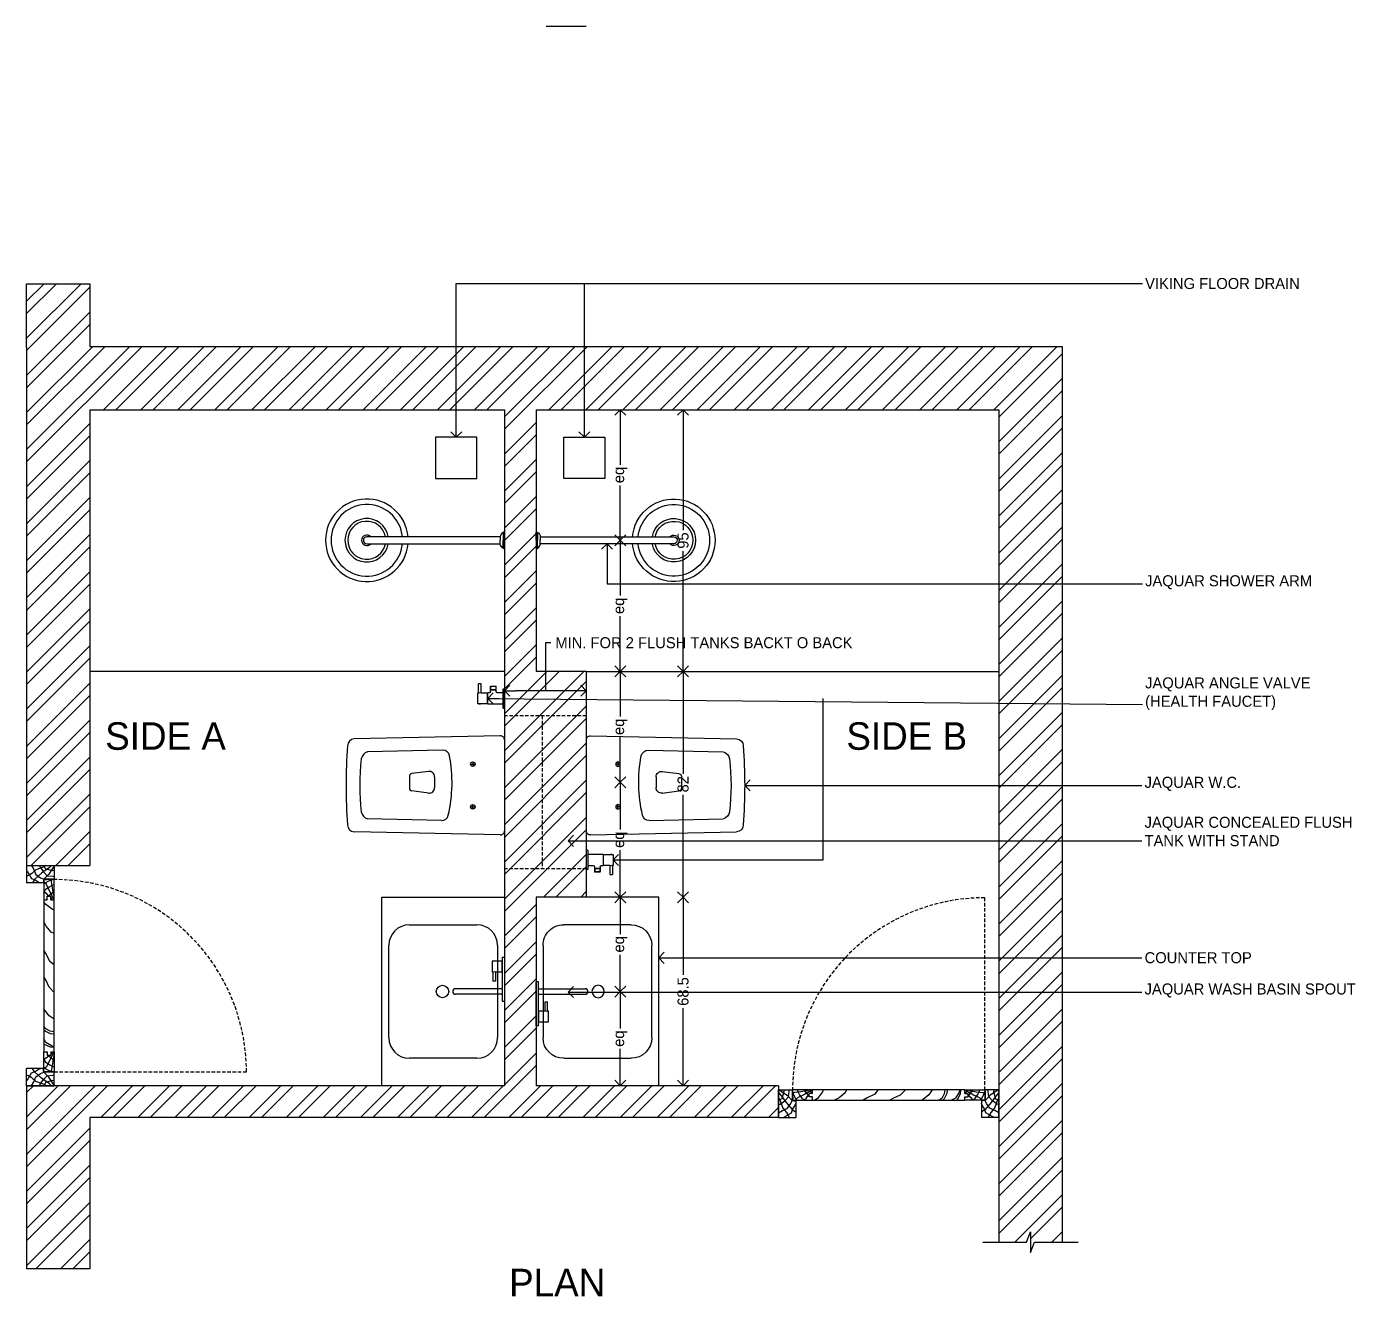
# Model space of a CAD drawing. Header units: metres. Extents: x -16 to 65907, y -5261 to 15511.
# Drawn here: x 22689.2 to 23173.1, y -2134.4 to -1673.3 of the extents above; entities that cross this region are included whole.
import ezdxf

# ---------------------------------------------------------------- set-up
doc = ezdxf.new("R2010")
doc.units = ezdxf.units.M
doc.header["$PDMODE"] = 67
doc.header["$PDSIZE"] = -5
doc.linetypes.add('DASHED', pattern=[19.05, 12.7, -6.35])
doc.layers.get('0').update_dxf_attribs({"color": 6})
for name, color, linetype in [('BC-DIMENSION', 8, 'Continuous'), ('BC-GREYCOLOR', 8, 'Continuous'), ('BC-HATCH', 8, 'Continuous'), ('BC-JOINERY', 93, 'Continuous'), ('BC-PLUMB-FIXTURE', 118, 'Continuous'), ('BC-TEXT', 7, 'Continuous'), ('BC-WALLS', 1, 'Continuous'), ('BC-WHITECOLOR', 7, 'Continuous')]:
    doc.layers.add(name, color=color, linetype=linetype)
doc.styles.add('BC-1IN10-2', font='FreeSans.ttf', dxfattribs={"height": 4})
doc.dimstyles.new('BC-1IN10-2', dxfattribs={"dimtxt": 4, "dimasz": 4, "dimexe": 0.18, "dimexo": 0.0625, "dimgap": 1, "dimtad": 0, "dimtoh": 1, "dimzin": 12, "dimdsep": 46, "dimtxsty": 'BC-1IN10-2', "dimblk": 'OPEN90', "dimcen": 0.09, "dimse1": 1, "dimse2": 1, "dimclrd": 256, "dimclre": 256, "dimclrt": 7, "dimadec": 0, "dimazin": 0, "dimtfac": 1, "dimtdec": 1, "dimtofl": 0, "dimtmove": 1, "dimatfit": 3, "dimldrblk": 'OPEN90', "dimfxl": 1, "dimtolj": 1, "dimtzin": 0, "dimlwd": -1, "dimarcsym": 0})

# ---------------------------------------------------------------- blocks, each defined once
blk = doc.blocks.new('BC-SHOWER')
for p in [(-12.3, -15.1), (12.3, -15.1)]:
    blk.add_line(p, (0, -15.1))
for points in [[(0, 0), (-29.6, 0)], [(0, 0), (29.6, 0)], [(-29.6, -4.1), (0, -4.1)], [(-28.3, -5.1), (0, -5.1)], [(29.6, -4.1), (0, -4.1)], [(28.3, -5.1), (0, -5.1)]]:
    blk.add_lwpolyline(points)
for points in [[(-29.6, 0), (-29.6, -4.1, 0.347987), (-28.6, -5.1), (-28.3, -5.1, 0.2725), (-12.3, -15.1, 6.671192)], [(29.6, 0), (29.6, -4.1, -0.347987), (28.6, -5.1), (28.3, -5.1, -0.2725), (12.3, -15.1, -6.671192)], [(-12.3, -15.1), (-12.3, -500, 1), (12.3, -500), (12.3, -15.1)]]:
    blk.add_lwpolyline(points, format="xyb")
for centre, radius, start, end in [((0, -499.7), 150, 94.703, 85.297), ((0, -499.7), 130, 95.4289, 84.5711), ((0, -500), 79.1, 100.1897, 79.8103), ((0, -500), 69.1, 100.1897, 79.8103), ((0, -500), 19.1, 130.087, 49.9128)]:
    blk.add_arc(centre, radius, start, end)
blk = doc.blocks.new('BC-JAQ-WC-ARIA')
for p, q in [((-15.3, 180.2), (-545.5, 168.5)), ((0, 165.2), (0, -165.2)), ((-224.5, 127.7), (-497.5, 121.6)), ((-276, 50.6), (-336.5, 42.8)), ((-345.3, 32.9), (-345.3, -10.4)), ((-253.5, 30.8), (-253.5, -8.2)), ((-276, -28), (-336.5, -20.3)), ((-228.7, -127.6), (-497.5, -121.6)), ((-15.3, -180.2), (-545.5, -168.5))]:
    blk.add_line(p, q)
at = {"color": 9, "ltscale": 20}
for p, q in [((-123, 77), (-107, 77)), ((-115, 85), (-115, 69)), ((-123, -78), (-107, -78)), ((-115, -86), (-115, -70))]:
    blk.add_line(p, q, dxfattribs=at)
at = {"color": 9}
for centre in [(-115, 77), (-115, -78)]:
    blk.add_circle(centre, 8, dxfattribs=at)
for centre, radius, start, end in [((-545, 143.5), 25, 91.2563, 180), ((-15, 165.2), 15, 0, 91.2563), ((1487.9, 0), 2062.9, 176.0101, 183.9899), ((-489, 91.3), 31.4, 105.7301, 170.4037), ((-224, 102.7), 25, 10.9372, 91.2563), ((-717.9, 10.1), 527.5, 347.0261, 10.6357), ((326.8, 0), 852.3, 173.4932, 186.5068), ((-273.5, 30.8), 20, 0, 97.318), ((-335.3, 32.9), 10, 97.318, 180), ((-335.3, -10.4), 10, 180, 262.682), ((-273.5, -8.2), 20, 262.682, 0), ((-489, -91.3), 31.4, 189.5963, 254.2699), ((-545, -143.5), 25, 180, 268.7437), ((-228.2, -102.6), 25, 268.7437, 346.6578), ((-15, -165.2), 15, 268.7437, 0)]:
    blk.add_arc(centre, radius, start, end)
blk = doc.blocks.new('BC-JAQ-WB')
for p, q in [((-167.5, 195), (167.5, 195)), ((-242.5, -125), (-242.5, 120)), ((242.5, 120), (242.5, -125)), ((167.5, -200), (-167.5, -200))]:
    blk.add_line(p, q)
blk.add_circle((0, 0), 22.5)
for centre, start, end in [((-167.5, 120), 90, 180), ((167.5, 120), 0, 90), ((-167.5, -125), 180, 270), ((167.5, -125), 270, 0)]:
    blk.add_arc(centre, 75, start, end)
blk = doc.blocks.new('BC-JAQ-TAP-WALL MOUNTED')
for p, q in [((-80, 0), (80, 0)), ((-80, -8), (-80, 0)), ((80, -8), (80, 0)), ((-80, -4), (-80, -4)), ((-80, -8), (80, -8)), ((-65.5, -34), (-65.5, -40)), ((-65, -34), (-65.5, -34)), ((-65, -40), (-65.5, -40)), ((-25, -8), (-65, -8)), ((-65, -8), (-65, -44.5)), ((-65, -44.5), (-25, -44.5)), ((-25, -8), (-25, -32.25)), ((-25, -32.25), (8, -32.25)), ((-25, -41.75), (-25, -44.5)), ((-25, -41.75), (8, -41.75)), ((8, -32.25), (8, -41.75)), ((35, -8), (35, -178)), ((55, -8), (55, -178)), ((80, -4), (80, -4))]:
    blk.add_line(p, q)
for centre, radius, start, end in [((-56.75, -37), 9.25, 161.07536, 198.92464), ((-14.22, -37), 11.78, 156.22268, 203.77732), ((45, -178), 10, 180, 0)]:
    blk.add_arc(centre, radius, start, end)
blk = doc.blocks.new('BC-JAQ-ANG-VALVE')
for p, q in [((85, 53), (94.5, 53)), ((85, 20), (85, 53)), ((94.5, 20), (94.5, 53)), ((0, -35), (0, 35)), ((4.5, 35), (0, 35)), ((5, -34.5), (5, 34.5)), ((5, 20), (24.75, 20)), ((30.75, 45), (29.75, 44)), ((50.25, 44), (29.75, 44)), ((29.75, 25), (29.75, 44)), ((50.25, 32), (29.75, 32)), ((50.25, 31), (29.75, 31)), ((30.5, 32), (30.5, 44)), ((49.25, 45), (30.75, 45)), ((50.25, 44), (49.25, 45)), ((49.5, 32), (49.5, 44)), ((50.25, 25), (50.25, 44)), ((55.25, 20), (61, 20)), ((61, -20), (61, 20)), ((61, 16), (61.5, 16)), ((85, 20), (61.5, 20)), ((61.5, -20), (61.5, 20)), ((97, 20), (94.5, 20)), ((97, -19.5), (97, 20)), ((4.5, -35), (0, -35)), ((61, -20), (5, -20)), ((61, -16), (61.5, -16)), ((61.5, -20), (96.5, -20)), ((87.25, -20), (87.25, -20.5)), ((87.25, -20.5), (93.25, -20.5)), ((93.25, -20), (93.25, -20.5))]:
    blk.add_line(p, q)
for centre, radius, start, end in [((4.5, 34.5), 0.5, 0, 90), ((24.75, 25), 5, 270, 0), ((55.25, 25), 5, 180, 270), ((89.75, 30.78), 11.78, 246.22268, 293.77732), ((4.5, -34.5), 0.5, 270, 0), ((90.25, -11.75), 9.25, 251.07536, 288.92464), ((96.5, -19.5), 0.5, 270, 0)]:
    blk.add_arc(centre, radius, start, end)
blk = doc.blocks.new('_OPEN90')
at = {"color": 0, "linetype": 'ByBlock'}
for p, q in [((0, 0), (-1, 0)), ((-0.5, 0.5), (0, 0)), ((0, 0), (-0.5, -0.5))]:
    blk.add_line(p, q, dxfattribs=at)
blk = doc.blocks.new('*D2425')
at = {"layer": 'BC-DIMENSION'}
for p, q in [((22927.56, -1993.43), (22927.56, -2017.65)), ((22927.56, -2053.93), (22927.56, -2029.7))]:
    blk.add_line(p, q, dxfattribs=at)
at = {"layer": 'Defpoints', "color": 0}
for p in [(22918.7, -1989.43), (22918.7, -2057.93), (22927.56, -2057.93)]:
    blk.add_point(p, dxfattribs=at)
at = {"layer": 'BC-DIMENSION', "xscale": 4, "yscale": 4, "zscale": 4}
for p, rotation in [((22927.56, -1989.43), 90), ((22927.56, -2057.93), 270)]:
    blk.add_blockref('_OPEN90', p, dxfattribs=dict(at, rotation=rotation))
at = {"layer": 'BC-DIMENSION', "color": 7, "insert": (22927.56, -2023.68), "char_height": 4, "attachment_point": 5, "rotation": 90, "style": 'BC-1IN10-2'}
blk.add_mtext('\\A1;68.5', dxfattribs=at)
blk = doc.blocks.new('*D2426')
at = {"layer": 'BC-DIMENSION'}
for p, q in [((22927.56, -1911.43), (22927.56, -1944.6)), ((22927.56, -1985.43), (22927.56, -1952.25))]:
    blk.add_line(p, q, dxfattribs=at)
at = {"layer": 'Defpoints', "color": 0}
for p in [(22918.7, -1907.43), (22927.56, -1907.43), (22918.7, -1989.43)]:
    blk.add_point(p, dxfattribs=at)
at = {"layer": 'BC-DIMENSION', "xscale": 4, "yscale": 4, "zscale": 4}
for p, rotation in [((22927.56, -1907.43), 90), ((22927.56, -1989.43), 270)]:
    blk.add_blockref('_OPEN90', p, dxfattribs=dict(at, rotation=rotation))
at = {"layer": 'BC-DIMENSION', "color": 7, "insert": (22927.56, -1948.43), "char_height": 4, "attachment_point": 5, "rotation": 90, "style": 'BC-1IN10-2'}
blk.add_mtext('\\A1;82', dxfattribs=at)
blk = doc.blocks.new('*D2427')
at = {"layer": 'BC-DIMENSION'}
for p, q in [((22927.56, -1816.43), (22927.56, -1856.1)), ((22927.56, -1903.43), (22927.56, -1863.75))]:
    blk.add_line(p, q, dxfattribs=at)
at = {"layer": 'Defpoints', "color": 0}
for p in [(22892.42, -1812.43), (22927.56, -1812.43), (22892.42, -1907.43)]:
    blk.add_point(p, dxfattribs=at)
at = {"layer": 'BC-DIMENSION', "xscale": 4, "yscale": 4, "zscale": 4}
for p, rotation in [((22927.56, -1812.43), 90), ((22927.56, -1907.43), 270)]:
    blk.add_blockref('_OPEN90', p, dxfattribs=dict(at, rotation=rotation))
at = {"layer": 'BC-DIMENSION', "color": 7, "insert": (22927.56, -1859.93), "char_height": 4, "attachment_point": 5, "rotation": 90, "style": 'BC-1IN10-2'}
blk.add_mtext('\\A1;95', dxfattribs=at)
blk = doc.blocks.new('*D2428')
at = {"layer": 'BC-DIMENSION'}
for p, q in [((22904.75, -2027.68), (22904.75, -2037.05)), ((22904.75, -2053.93), (22904.75, -2044.55))]:
    blk.add_line(p, q, dxfattribs=at)
at = {"layer": 'Defpoints', "color": 0}
for p in [(22896.7, -2023.68), (22896.7, -2057.93), (22904.75, -2057.93)]:
    blk.add_point(p, dxfattribs=at)
at = {"layer": 'BC-DIMENSION', "xscale": 4, "yscale": 4, "zscale": 4}
for p, rotation in [((22904.75, -2023.68), 90), ((22904.75, -2057.93), 270)]:
    blk.add_blockref('_OPEN90', p, dxfattribs=dict(at, rotation=rotation))
at = {"layer": 'BC-DIMENSION', "color": 7, "insert": (22904.75, -2040.8), "char_height": 4, "attachment_point": 5, "rotation": 90, "style": 'BC-1IN10-2'}
blk.add_mtext('\\A1;{eq}', dxfattribs=at)
blk = doc.blocks.new('*D2429')
at = {"layer": 'BC-DIMENSION'}
for p, q in [((22904.75, -1993.43), (22904.75, -2002.8)), ((22904.75, -2019.68), (22904.75, -2010.3))]:
    blk.add_line(p, q, dxfattribs=at)
at = {"layer": 'Defpoints', "color": 0}
for p in [(22896.7, -1989.43), (22904.75, -1989.43), (22896.7, -2023.68)]:
    blk.add_point(p, dxfattribs=at)
at = {"layer": 'BC-DIMENSION', "xscale": 4, "yscale": 4, "zscale": 4}
for p, rotation in [((22904.75, -1989.43), 90), ((22904.75, -2023.68), 270)]:
    blk.add_blockref('_OPEN90', p, dxfattribs=dict(at, rotation=rotation))
at = {"layer": 'BC-DIMENSION', "color": 7, "insert": (22904.75, -2006.55), "char_height": 4, "attachment_point": 5, "rotation": 90, "style": 'BC-1IN10-2'}
blk.add_mtext('\\A1;{eq}', dxfattribs=at)
blk = doc.blocks.new('*D2430')
at = {"layer": 'BC-DIMENSION'}
for p, q in [((22904.75, -1951.7), (22904.75, -1964.81)), ((22904.75, -1985.43), (22904.75, -1972.31))]:
    blk.add_line(p, q, dxfattribs=at)
at = {"layer": 'Defpoints', "color": 0}
for p in [(22904.75, -1947.7), (22917.77, -1947.7), (22918.7, -1989.43)]:
    blk.add_point(p, dxfattribs=at)
at = {"layer": 'BC-DIMENSION', "xscale": 4, "yscale": 4, "zscale": 4}
for p, rotation in [((22904.75, -1947.7), 90), ((22904.75, -1989.43), 270)]:
    blk.add_blockref('_OPEN90', p, dxfattribs=dict(at, rotation=rotation))
at = {"layer": 'BC-DIMENSION', "color": 7, "insert": (22904.75, -1968.56), "char_height": 4, "attachment_point": 5, "rotation": 90, "style": 'BC-1IN10-2'}
blk.add_mtext('\\A1;{eq}', dxfattribs=at)
blk = doc.blocks.new('*D2431')
at = {"layer": 'BC-DIMENSION'}
for p, q in [((22904.75, -1911.43), (22904.75, -1923.81)), ((22904.75, -1943.7), (22904.75, -1931.31))]:
    blk.add_line(p, q, dxfattribs=at)
at = {"layer": 'Defpoints', "color": 0}
for p in [(22904.75, -1907.43), (22917.77, -1907.43), (22917.77, -1947.7)]:
    blk.add_point(p, dxfattribs=at)
at = {"layer": 'BC-DIMENSION', "xscale": 4, "yscale": 4, "zscale": 4}
for p, rotation in [((22904.75, -1907.43), 90), ((22904.75, -1947.7), 270)]:
    blk.add_blockref('_OPEN90', p, dxfattribs=dict(at, rotation=rotation))
at = {"layer": 'BC-DIMENSION', "color": 7, "insert": (22904.75, -1927.56), "char_height": 4, "attachment_point": 5, "rotation": 90, "style": 'BC-1IN10-2'}
blk.add_mtext('\\A1;{eq}', dxfattribs=at)
blk = doc.blocks.new('*D2432')
at = {"layer": 'BC-DIMENSION'}
for p, q in [((22904.75, -1863.83), (22904.75, -1879.88)), ((22904.75, -1903.43), (22904.75, -1887.38))]:
    blk.add_line(p, q, dxfattribs=at)
at = {"layer": 'Defpoints', "color": 0}
for p in [(22875.71, -1859.83), (22904.75, -1859.83), (22918.7, -1907.43)]:
    blk.add_point(p, dxfattribs=at)
at = {"layer": 'BC-DIMENSION', "xscale": 4, "yscale": 4, "zscale": 4}
for p, rotation in [((22904.75, -1859.83), 90), ((22904.75, -1907.43), 270)]:
    blk.add_blockref('_OPEN90', p, dxfattribs=dict(at, rotation=rotation))
at = {"layer": 'BC-DIMENSION', "color": 7, "insert": (22904.75, -1883.63), "char_height": 4, "attachment_point": 5, "rotation": 90, "style": 'BC-1IN10-2'}
blk.add_mtext('\\A1;{eq}', dxfattribs=at)
blk = doc.blocks.new('*D2433')
at = {"layer": 'BC-DIMENSION'}
for p, q in [((22904.75, -1816.43), (22904.75, -1832.38)), ((22904.75, -1855.83), (22904.75, -1839.88))]:
    blk.add_line(p, q, dxfattribs=at)
at = {"layer": 'Defpoints', "color": 0}
for p in [(22874.2, -1812.43), (22904.75, -1812.43), (22875.71, -1859.83)]:
    blk.add_point(p, dxfattribs=at)
at = {"layer": 'BC-DIMENSION', "xscale": 4, "yscale": 4, "zscale": 4}
for p, rotation in [((22904.75, -1812.43), 90), ((22904.75, -1859.83), 270)]:
    blk.add_blockref('_OPEN90', p, dxfattribs=dict(at, rotation=rotation))
at = {"layer": 'BC-DIMENSION', "color": 7, "insert": (22904.75, -1836.13), "char_height": 4, "attachment_point": 5, "rotation": 90, "style": 'BC-1IN10-2'}
blk.add_mtext('\\A1;{eq}', dxfattribs=at)
blk = doc.blocks.new('*D2434')
at = {"layer": 'BC-DIMENSION'}
for p, q in [((22879.56, -1897.05), (22877.56, -1897.05)), ((22877.56, -1897.05), (22877.56, -1914.49)), ((22888.42, -1914.49), (22866.7, -1914.49))]:
    blk.add_line(p, q, dxfattribs=at)
at = {"layer": 'Defpoints', "color": 0}
for p in [(22862.7, -1907.43), (22892.42, -1907.43), (22862.7, -1914.49)]:
    blk.add_point(p, dxfattribs=at)
at = {"layer": 'BC-DIMENSION', "xscale": 4, "yscale": 4, "zscale": 4, "rotation": 180}
blk.add_blockref('_OPEN90', (22862.7, -1914.49), dxfattribs=at)
at = {"layer": 'BC-DIMENSION', "xscale": 4, "yscale": 4, "zscale": 4}
blk.add_blockref('_OPEN90', (22892.42, -1914.49), dxfattribs=at)
at = {"layer": 'BC-DIMENSION', "color": 7, "insert": (22935.12, -1897.05), "char_height": 4, "attachment_point": 5, "style": 'BC-1IN10-2'}
blk.add_mtext('\\A1;{MIN. FOR 2 FLUSH TANKS BACKT O BACK}', dxfattribs=at)

msp = doc.modelspace()

# ---------------------------------------------------------------- hatches: boundary and pattern name
at = {"layer": 'BC-HATCH'}
h = msp.add_hatch(dxfattribs=at)
h.set_pattern_fill('ANSI32', color=256, style=0)
h.paths.add_polyline_path([(23065.203, -2114.691), (23065.203, -1789.426), (22712.203, -1789.426), (22712.203, -1766.711), (22689.203, -1766.711), (22689.203, -1789.711), (22689.203, -1977.928), (22699.203, -1977.928), (22712.203, -1977.928), (22712.203, -1812.426), (22862.703, -1812.426), (22862.703, -1923.522), (22892.42, -1923.522), (22892.42, -1907.426), (22874.203, -1907.426), (22874.203, -1862.789), (22874.203, -1859.833), (22874.203, -1856.876), (22874.203, -1812.426), (23042.203, -1812.426), (23042.203, -2114.691), (23052.209, -2114.691), (23053.703, -2110.941), (23053.703, -2118.441), (23055.196, -2114.691)])
h.paths.add_polyline_path([(22962.203, -2069.428), (22962.203, -2059.428), (22962.203, -2057.928), (22874.203, -2057.928), (22874.203, -1989.428), (22892.42, -1989.428), (22892.42, -1979.122), (22862.703, -1979.122), (22862.703, -2057.928), (22699.203, -2057.928), (22689.203, -2057.928), (22689.203, -2124.428), (22712.203, -2124.428), (22712.203, -2069.428)])
h.paths.add_polyline_path([(22876.42, -1979.122), (22876.42, -1923.522), (22862.703, -1923.522), (22862.703, -1979.122)], flags=16)
h.paths.add_polyline_path([(22892.42, -1965.339), (22892.42, -1932.305), (22892.42, -1923.522), (22876.42, -1923.522), (22876.42, -1979.122), (22892.42, -1979.122)], flags=16)

# ---------------------------------------------------------------- linework, layer by layer
msp.add_line((22712.203, -2057.928), (22712.203, -2057.928))
at = {"layer": 'BC-GREYCOLOR', "linetype": 'DASHED', "ltscale": 0.1}
for p, q in [((23037.103, -2059.428), (23037.103, -1989.628)), ((22699.203, -2052.828), (22769.003, -2052.828))]:
    msp.add_line(p, q, dxfattribs=at)
for centre, start, end in [((22699.203, -2052.828), 0, 93.07969), ((23037.103, -2059.428), 90, 183.07969)]:
    msp.add_arc(centre, 69.8, start, end, dxfattribs=at)
at = {"layer": 'BC-HATCH'}
for points in [[(22696.272, -1977.928), (22695.616, -1978.406), (22692.549, -1979.511), (22691.029, -1980.809), (22689.869, -1981.583), (22689.203, -1981.828)], [(22690.925, -1977.928), (22691.803, -1979.428), (22692.549, -1981.141), (22694.262, -1982.357), (22695.403, -1982.928)], [(22698.275, -1977.928), (22697.495, -1978.654), (22694.649, -1980.726), (22691.996, -1983.02), (22691.272, -1984.178)], [(22693.886, -1977.928), (22694.069, -1978.544), (22695.308, -1980.246), (22696.697, -1981.615), (22698.683, -1981.776), (22699.203, -1981.928)], [(22699.203, -1978.212), (22698.628, -1978.958), (22697.274, -1981.03), (22695.403, -1982.928), (22695.15, -1984.178)], [(22699.203, -1979.767), (22698.6, -1979.842), (22697.274, -1979.483), (22696.03, -1979.096), (22695.453, -1977.928)], [(22689.203, -1979.719), (22689.455, -1980.119), (22690.947, -1982.661), (22692.3, -1983.13), (22693.402, -1983.849), (22694.255, -1984.178)], [(22695.453, -1984.738), (22695.955, -1984.251), (22697.271, -1983.487), (22698.685, -1983.028)], [(22699.203, -1989.019), (22698.926, -1988.367), (22698.53, -1985.991), (22698.275, -1983.713), (22697.954, -1983.028)], [(22699.203, -1990.13), (22698.586, -1989.145), (22697.44, -1987.165), (22696.365, -1984.873), (22695.453, -1984.033)], [(22695.453, -1987.912), (22695.983, -1986.684), (22697.596, -1985.566), (22698.516, -1985.015), (22699.203, -1984.83)], [(22697.262, -1989.078), (22696.408, -1988.113), (22695.453, -1987.51)], [(22697.074, -1989.078), (22697.228, -1988.778), (22698.728, -1987.575), (22699.203, -1987.41)], [(22699.203, -1994.155), (22698.539, -1993.9), (22696.164, -1992.13), (22695.453, -1991.173)], [(22696.431, -1990.328), (22696.703, -1989.8)], [(22699.203, -1989.315), (22698.445, -1989.669), (22697.953, -1990.293)], [(22698.41, -1990.328), (22697.953, -1989.842)], [(22699.203, -2002.605), (22698.107, -2002.146), (22696.294, -1999.944), (22695.453, -1998.261)], [(22699.203, -2013.996), (22697.718, -2012.938), (22696.207, -2009.916), (22695.453, -2008.721)], [(22699.203, -2024.042), (22697.373, -2022.134), (22696.251, -2019.673), (22695.453, -2018.337)], [(22699.203, -2033.709), (22697.416, -2032.538), (22695.776, -2030.423), (22695.453, -2029.811)], [(22699.203, -2038.377), (22697.756, -2038.119), (22696.126, -2037.235), (22695.453, -2036.265)], [(22699.203, -2039.161), (22697.895, -2039.042), (22695.961, -2038.075), (22695.453, -2037.656)], [(22699.203, -2043.79), (22698.452, -2043.547), (22696.207, -2042.209), (22695.453, -2040.777)], [(22699.203, -2044.023), (22697.853, -2043.871), (22695.453, -2042.858)], [(22699.203, -2045.727), (22698.586, -2046.711), (22697.44, -2048.692), (22696.365, -2050.984), (22695.453, -2051.823)], [(22697.262, -2046.778), (22696.408, -2047.744), (22695.453, -2048.346)], [(22696.431, -2045.528), (22696.703, -2046.056)], [(22697.074, -2046.778), (22697.228, -2047.079), (22698.728, -2048.282), (22699.203, -2048.447)], [(22698.41, -2045.528), (22697.953, -2046.014)], [(22699.203, -2046.542), (22698.445, -2046.188), (22697.953, -2045.564)], [(22699.203, -2046.838), (22698.926, -2047.489), (22698.53, -2049.866), (22698.275, -2052.144), (22697.954, -2052.828)], [(22689.203, -2056.138), (22689.455, -2055.738), (22690.947, -2053.196), (22692.3, -2052.726), (22693.402, -2052.007), (22694.255, -2051.678)], [(22698.275, -2057.928), (22697.495, -2057.202), (22694.649, -2055.13), (22691.996, -2052.837), (22691.272, -2051.678)], [(22699.203, -2057.645), (22698.628, -2056.898), (22697.274, -2054.826), (22695.403, -2052.928), (22695.15, -2051.678)], [(22695.453, -2047.944), (22695.983, -2049.173), (22697.596, -2050.29), (22698.516, -2050.842), (22699.203, -2051.027)], [(22695.453, -2051.118), (22695.955, -2051.606), (22697.271, -2052.37), (22698.685, -2052.828)], [(22696.272, -2057.928), (22695.616, -2057.451), (22692.549, -2056.346), (22691.029, -2055.047), (22689.869, -2054.274), (22689.203, -2054.028)], [(22690.925, -2057.928), (22691.803, -2056.429), (22692.549, -2054.716), (22694.262, -2053.5), (22695.403, -2052.928)], [(22693.886, -2057.928), (22694.069, -2057.313), (22695.308, -2055.61), (22696.697, -2054.241), (22698.683, -2054.08), (22699.203, -2053.929)], [(22699.203, -2056.09), (22698.6, -2056.014), (22697.274, -2056.373), (22696.03, -2056.76), (22695.453, -2057.928)], [(22964.041, -2059.428), (22964.117, -2060.031), (22963.757, -2061.357), (22963.371, -2062.6), (22962.203, -2063.178)], [(22962.203, -2064.745), (22962.818, -2064.562), (22964.521, -2063.323), (22965.89, -2061.934), (22966.051, -2059.948), (22966.202, -2059.428)], [(22962.203, -2060.356), (22962.929, -2061.136), (22965.001, -2063.982), (22967.294, -2066.634), (22968.453, -2067.359)], [(22962.486, -2059.428), (22963.232, -2060.003), (22965.305, -2061.357), (22967.203, -2063.228), (22968.453, -2063.481)], [(22973.293, -2059.428), (22972.642, -2059.705), (22970.265, -2060.101), (22967.987, -2060.356), (22967.303, -2060.677)], [(22969.012, -2063.178), (22968.525, -2062.676), (22967.761, -2061.36), (22967.303, -2059.946)], [(22974.404, -2059.428), (22973.42, -2060.045), (22971.439, -2061.191), (22969.147, -2062.266), (22968.308, -2063.178)], [(22972.187, -2063.178), (22970.958, -2062.648), (22969.841, -2061.035), (22969.289, -2060.115), (22969.104, -2059.428)], [(22973.353, -2061.557), (22973.052, -2061.403), (22971.849, -2059.903), (22971.684, -2059.428)], [(22973.353, -2061.369), (22972.387, -2062.223), (22971.785, -2063.178)], [(22973.589, -2059.428), (22973.943, -2060.186), (22974.567, -2060.678)], [(22974.603, -2060.221), (22974.117, -2060.678)], [(22978.429, -2059.428), (22978.174, -2060.092), (22976.404, -2062.467), (22975.447, -2063.178)], [(22986.879, -2059.428), (22986.42, -2060.524), (22984.218, -2062.337), (22982.536, -2063.178)], [(22998.27, -2059.428), (22997.213, -2060.912), (22994.191, -2062.423), (22992.996, -2063.178)], [(23008.316, -2059.428), (23006.408, -2061.258), (23003.948, -2062.38), (23002.611, -2063.178)], [(23017.983, -2059.428), (23016.813, -2061.215), (23014.697, -2062.855), (23014.085, -2063.178)], [(23022.652, -2059.428), (23022.393, -2060.874), (23021.509, -2062.505), (23020.54, -2063.178)], [(23023.436, -2059.428), (23023.317, -2060.736), (23022.35, -2062.67), (23021.93, -2063.178)], [(23028.064, -2059.428), (23027.822, -2060.179), (23026.483, -2062.423), (23025.052, -2063.178)], [(23028.297, -2059.428), (23028.145, -2060.778), (23027.132, -2063.178)], [(23029.803, -2060.221), (23030.289, -2060.678)], [(23030.816, -2059.428), (23030.462, -2060.186), (23029.838, -2060.678)], [(23030.001, -2059.428), (23030.986, -2060.045), (23032.966, -2061.191), (23035.258, -2062.266), (23036.098, -2063.178)], [(23031.053, -2061.557), (23031.353, -2061.403), (23032.556, -2059.903), (23032.721, -2059.428)], [(23031.053, -2061.369), (23032.018, -2062.223), (23032.621, -2063.178)], [(23031.112, -2059.428), (23031.764, -2059.705), (23034.14, -2060.101), (23036.418, -2060.356), (23037.103, -2060.677)], [(23032.219, -2063.178), (23033.447, -2062.648), (23034.565, -2061.035), (23035.116, -2060.115), (23035.301, -2059.428)], [(23035.393, -2063.178), (23035.88, -2062.676), (23036.644, -2061.36), (23037.103, -2059.946)], [(23041.919, -2059.428), (23041.173, -2060.003), (23039.101, -2061.357), (23037.203, -2063.228), (23035.953, -2063.481)], [(23042.203, -2060.356), (23041.477, -2061.136), (23039.404, -2063.982), (23037.111, -2066.634), (23035.953, -2067.359)], [(23042.203, -2064.745), (23041.587, -2064.562), (23039.885, -2063.323), (23038.516, -2061.934), (23038.355, -2059.948), (23038.203, -2059.428)], [(23040.364, -2059.428), (23040.289, -2060.031), (23040.648, -2061.357), (23041.035, -2062.6), (23042.203, -2063.178)], [(22962.203, -2062.359), (22962.68, -2063.015), (22963.785, -2066.082), (22965.084, -2067.602), (22965.857, -2068.762), (22966.103, -2069.428)], [(22962.203, -2067.706), (22963.702, -2066.828), (22965.415, -2066.082), (22966.631, -2064.369), (22967.203, -2063.228)], [(22963.993, -2069.428), (22964.393, -2069.176), (22966.935, -2067.684), (22967.405, -2066.331), (22968.124, -2065.229), (22968.453, -2064.376)], [(22974.603, -2062.2), (22974.075, -2061.928)], [(23029.803, -2062.2), (23030.331, -2061.928)], [(23040.412, -2069.428), (23040.012, -2069.176), (23037.47, -2067.684), (23037.001, -2066.331), (23036.282, -2065.229), (23035.953, -2064.376)], [(23042.203, -2067.706), (23040.703, -2066.828), (23038.99, -2066.082), (23037.774, -2064.369), (23037.203, -2063.228)], [(23042.203, -2062.359), (23041.725, -2063.015), (23040.62, -2066.082), (23039.322, -2067.602), (23038.548, -2068.762), (23038.302, -2069.428)]]:
    msp.add_lwpolyline(points, dxfattribs=at)
at = {"layer": 'BC-JOINERY'}
for p, q in [((22689.203, -1977.928), (22699.203, -1977.928)), ((22689.203, -1977.928), (22689.203, -1984.178)), ((22699.203, -1977.928), (22699.203, -1982.928)), ((22695.403, -1982.928), (22695.403, -1984.178)), ((22699.203, -1982.928), (22695.403, -1982.928)), ((22695.403, -1984.178), (22689.203, -1984.178)), ((22695.453, -1990.328), (22695.453, -2045.528)), ((22696.703, -1990.328), (22696.703, -1989.078)), ((22696.703, -1989.078), (22697.953, -1989.078)), ((22697.953, -1990.328), (22697.953, -1989.078)), ((22699.203, -2045.528), (22699.203, -1990.328)), ((22696.703, -2045.528), (22696.703, -2046.778)), ((22696.703, -2046.778), (22697.953, -2046.778)), ((22697.953, -2045.528), (22697.953, -2046.778)), ((22695.403, -2051.678), (22689.203, -2051.678)), ((22689.203, -2057.928), (22689.203, -2051.678)), ((22695.403, -2052.928), (22695.403, -2051.678)), ((22699.203, -2052.928), (22695.403, -2052.928)), ((22699.203, -2057.928), (22699.203, -2052.928)), ((22689.203, -2057.928), (22699.203, -2057.928)), ((22962.203, -2069.428), (22962.203, -2059.428)), ((22962.203, -2059.428), (22967.203, -2059.428)), ((22967.203, -2059.428), (22967.203, -2063.228)), ((22974.603, -2060.678), (22973.353, -2060.678)), ((22973.353, -2061.928), (22973.353, -2060.678)), ((23029.803, -2059.428), (22974.603, -2059.428)), ((23029.803, -2060.678), (23031.053, -2060.678)), ((23031.053, -2061.928), (23031.053, -2060.678)), ((23042.203, -2059.428), (23037.203, -2059.428)), ((23037.203, -2059.428), (23037.203, -2063.228)), ((23042.203, -2069.428), (23042.203, -2059.428)), ((22967.203, -2063.228), (22968.453, -2063.228)), ((22968.453, -2063.228), (22968.453, -2069.428)), ((22974.603, -2061.928), (22973.353, -2061.928)), ((22974.603, -2063.178), (23029.803, -2063.178)), ((23029.803, -2061.928), (23031.053, -2061.928)), ((23035.953, -2063.228), (23035.953, -2069.428)), ((23037.203, -2063.228), (23035.953, -2063.228)), ((22962.203, -2069.428), (22968.453, -2069.428)), ((23042.203, -2069.428), (23035.953, -2069.428))]:
    msp.add_line(p, q, dxfattribs=at)
for points in [[(22697.953, -1990.328), (22699.203, -1990.328), (22699.203, -1983.028), (22695.453, -1983.028), (22695.453, -1990.328), (22696.703, -1990.328)], [(22697.953, -2045.528), (22699.203, -2045.528), (22699.203, -2052.828), (22695.453, -2052.828), (22695.453, -2045.528), (22696.703, -2045.528)], [(22974.603, -2060.678), (22974.603, -2059.428), (22967.303, -2059.428), (22967.303, -2063.178), (22974.603, -2063.178), (22974.603, -2061.928)], [(23029.803, -2060.678), (23029.803, -2059.428), (23037.103, -2059.428), (23037.103, -2063.178), (23029.803, -2063.178), (23029.803, -2061.928)]]:
    msp.add_lwpolyline(points, dxfattribs=at)
at = {"layer": 'BC-PLUMB-FIXTURE'}
for p, q in [((22892.42, -1673.322), (22877.867, -1673.322)), ((22862.703, -1907.426), (22712.203, -1907.426)), ((22892.42, -1907.426), (23042.203, -1907.426))]:
    msp.add_line(p, q, dxfattribs=at)
at = {"layer": 'BC-PLUMB-FIXTURE', "linetype": 'DASHED', "ltscale": 0.1}
for p, q in [((22892.42, -1923.522), (22862.703, -1923.522)), ((22876.42, -1923.522), (22876.42, -1979.122)), ((22892.42, -1979.122), (22862.703, -1979.122))]:
    msp.add_line(p, q, dxfattribs=at)
at = {"layer": 'BC-PLUMB-FIXTURE'}
for points in [[(22852.703, -1837.426), (22852.703, -1822.426), (22837.703, -1822.426), (22837.703, -1837.426)], [(22884.203, -1837.426), (22884.203, -1822.426), (22899.203, -1822.426), (22899.203, -1837.426)]]:
    msp.add_lwpolyline(points, close=True, dxfattribs=at)
at = {"layer": 'BC-TEXT'}
for p, q in [((23052.209, -2114.691), (23053.703, -2110.941)), ((23053.703, -2110.941), (23053.703, -2118.441)), ((23036.453, -2114.691), (23052.209, -2114.691)), ((23053.703, -2118.441), (23055.196, -2114.691)), ((23055.196, -2114.691), (23070.953, -2114.691))]:
    msp.add_line(p, q, dxfattribs=at)
at = {"layer": 'BC-WALLS'}
for p, q in [((22689.203, -1766.711), (22712.203, -1766.711)), ((22689.203, -1789.711), (22689.203, -1766.711)), ((22712.203, -1766.711), (22712.203, -1789.426)), ((22689.203, -1789.711), (22689.203, -1977.928)), ((22712.203, -1789.426), (23065.203, -1789.426)), ((23065.203, -1789.426), (23065.203, -2114.691)), ((22712.203, -1812.426), (22862.703, -1812.426)), ((22712.203, -1812.426), (22712.203, -1977.928)), ((22862.703, -1812.426), (22862.703, -2057.928)), ((22874.203, -1812.426), (22874.203, -1907.426)), ((22874.203, -1812.426), (23042.203, -1812.426)), ((23042.203, -1812.426), (23042.203, -2114.691)), ((22892.42, -1907.426), (22874.203, -1907.426)), ((22892.42, -1907.426), (22892.42, -1989.428)), ((22689.203, -1977.928), (22712.203, -1977.928)), ((22689.203, -1982.928), (22689.203, -1982.928)), ((22892.42, -1989.428), (22874.203, -1989.428)), ((22874.203, -1989.428), (22874.203, -2057.928)), ((22689.203, -2057.928), (22689.203, -2124.428)), ((22862.703, -2057.928), (22689.203, -2057.928)), ((22962.203, -2057.928), (22874.203, -2057.928)), ((22962.203, -2057.928), (22962.203, -2069.428)), ((22962.203, -2069.428), (22712.203, -2069.428)), ((22712.203, -2069.428), (22712.203, -2124.428)), ((22712.203, -2124.428), (22689.203, -2124.428))]:
    msp.add_line(p, q, dxfattribs=at)
at = {"layer": 'BC-WHITECOLOR'}
for p, q in [((22818.203, -1989.428), (22862.703, -1989.428)), ((22818.203, -2057.928), (22818.203, -1989.428)), ((22918.703, -1989.428), (22892.42, -1989.428)), ((22918.703, -2057.928), (22918.703, -1989.428))]:
    msp.add_line(p, q, dxfattribs=at)

# ---------------------------------------------------------------- block references
at = {"layer": 'BC-PLUMB-FIXTURE', "zscale": 0.1}
for name, p, xscale, yscale, rotation in [('BC-SHOWER', (22862.703, -1859.833), 0.1000000000003638, 0.1000000000003638, 269.999999999999), ('BC-SHOWER', (22874.203, -1859.833), -0.1000000000003638, 0.1000000000003638, 90.00000000000091), ('BC-JAQ-ANG-VALVE', (22892.42, -1975.88), -0.1, 0.1, 180), ('BC-JAQ-WB', (22840.203, -2023.678), 0.1, 0.1, 90), ('BC-JAQ-WB', (22896.703, -2023.678), -0.1, 0.1, 270), ('BC-JAQ-TAP-WALL MOUNTED', (22862.703, -2019.178), 0.1, 0.1, 270), ('BC-JAQ-TAP-WALL MOUNTED', (22874.203, -2028.178), 0.1, 0.1, 90.00000000000769)]:
    msp.add_blockref(name, p, dxfattribs=dict(at, xscale=xscale, yscale=yscale, rotation=rotation))
at = {"layer": 'BC-PLUMB-FIXTURE', "yscale": 0.1, "zscale": 0.1}
for name, p, xscale in [('BC-JAQ-ANG-VALVE', (22862.703, -1917.257), -0.1), ('BC-JAQ-WC-ARIA', (22862.703, -1948.822), 0.1), ('BC-JAQ-WC-ARIA', (22892.42, -1948.822), -0.1)]:
    msp.add_blockref(name, p, dxfattribs=dict(at, xscale=xscale))

# ---------------------------------------------------------------- texts
at = {"layer": 'BC-TEXT', "color": 7, "style": 'BC-1IN10-2'}
for s, insert, char_height, width, attachment_point in [('{VIKING FLOOR DRAIN}', (23095.316, -1768.648), 4, 61.02971, 7), ('{JAQUAR SHOWER ARM}', (23095.316, -1877.628), 4, 128.5009, 7), ('{JAQUAR ANGLE VALVE (HEALTH FAUCET)}', (23095.316, -1921.486), 4, 62.98375, 7), ('{SIDE A}', (22717.715, -1936.054), 10, 197.15804, 7), ('{SIDE B}', (23030.69, -1936.054), 10, 197.15804, 9), ('{JAQUAR W.C.}', (23095.125, -1950.822), 4, 83.59546, 7), ('{JAQUAR CONCEALED FLUSH TANK WITH STAND}', (23095.125, -1970.963), 4, 83.59546, 7), ('{COUNTER TOP}', (23095.125, -2013.451), 4, 83.59546, 7), ('{JAQUAR WASH BASIN SPOUT}', (23095.125, -2025.867), 4, 83.59546, 7), ('{PLAN}', (22864.385, -2134.369), 10, 197.15804, 7)]:
    msp.add_mtext(s, dxfattribs=dict(at, insert=insert, char_height=char_height, width=width, attachment_point=attachment_point))

# ---------------------------------------------------------------- dimensions: what is measured, and where the dimension line sits
at = {"layer": 'BC-DIMENSION'}
for base, p1, p2, picture, middle in [((22904.748, -1812.426), (22875.708, -1859.833), (22874.203, -1812.426), '*D2433', (22904.748, -1836.13)), ((22904.748, -1859.833), (22918.703, -1907.426), (22875.708, -1859.833), '*D2432', (22904.748, -1883.63)), ((22904.748, -1907.426), (22917.769, -1947.695), (22917.769, -1907.426), '*D2431', (22904.748, -1927.561)), ((22904.748, -1947.695), (22918.703, -1989.428), (22917.769, -1947.695), '*D2430', (22904.748, -1968.562))]:
    dim = msp.add_linear_dim(base=base, p1=p1, p2=p2, angle=90, text='{eq}', dimstyle='BC-1IN10-2', dxfattribs=at)
    dim.commit()
    dim.dimension.update_dxf_attribs({"geometry": picture, "text_midpoint": middle})
dim = msp.add_linear_dim(base=(22927.564, -1812.426), p1=(22892.42, -1907.426), p2=(22892.42, -1812.426), angle=90, dimstyle='BC-1IN10-2', dxfattribs=at)
dim.commit()
dim.dimension.update_dxf_attribs({"geometry": '*D2427', "text_midpoint": (22927.564, -1859.926)})
dim = msp.add_linear_dim(base=(22862.703, -1914.489), p1=(22892.42, -1907.426), p2=(22862.703, -1907.426), text='{MIN. FOR 2 FLUSH TANKS BACKT O BACK}', dimstyle='BC-1IN10-2', dxfattribs=at)
dim.commit()
dim.dimension.update_dxf_attribs({"geometry": '*D2434', "text_midpoint": (22880.561, -1897.048), "dimtype": 160})
for base, p2, picture, middle in [((22927.564, -1907.426), (22918.703, -1907.426), '*D2426', (22927.564, -1948.427)), ((22927.564, -2057.928), (22918.703, -2057.928), '*D2425', (22927.564, -2023.678))]:
    dim = msp.add_linear_dim(base=base, p1=(22918.703, -1989.428), p2=p2, angle=90, dimstyle='BC-1IN10-2', override={"dimlfac": 1}, dxfattribs=at)
    dim.commit()
    dim.dimension.update_dxf_attribs({"geometry": picture, "text_midpoint": middle})
for base, p2, picture, middle in [((22904.748, -1989.428), (22896.703, -1989.428), '*D2429', (22904.748, -2006.553)), ((22904.748, -2057.928), (22896.703, -2057.928), '*D2428', (22904.748, -2040.803))]:
    dim = msp.add_linear_dim(base=base, p1=(22896.703, -2023.678), p2=p2, angle=90, text='{eq}', dimstyle='BC-1IN10-2', override={"dimtolj": 1}, dxfattribs=at)
    dim.commit()
    dim.dimension.update_dxf_attribs({"geometry": picture, "text_midpoint": middle})

# ---------------------------------------------------------------- leaders
at = {"layer": 'BC-TEXT', "annotation_type": 0, "has_hookline": 1, "hookline_direction": 0}
for points, text_width in [([(22845.203, -1822.426), (22845.203, -1766.648), (23094.316, -1766.648)], 56.488), ([(22899.954, -1861.063), (22899.954, -1875.628), (23094.316, -1875.628)], 61.07), ([(22856.603, -1917.257), (23094.316, -1919.486)], 60.45), ([(22949.92, -1948.822), (23094.125, -1948.822)], 34.941), ([(22885.82, -1968.963), (23094.125, -1968.963)], 76.011), ([(22918.703, -2011.451), (23094.125, -2011.451)], 39.226), ([(22885.82, -2023.867), (23094.125, -2023.867)], 77.986)]:
    msp.add_leader(points, dimstyle='BC-1IN10-2', override={"dimtad": 0}, dxfattribs=dict(at, text_width=text_width))
at = {"layer": 'BC-TEXT'}
for points in [[(22891.703, -1822.426), (22891.703, -1766.648)], [(22902.12, -1975.905), (22978.401, -1975.905), (22978.401, -1917.257)]]:
    msp.add_leader(points, dimstyle='BC-1IN10-2', dxfattribs=at)

doc.saveas('drawing.dxf')
